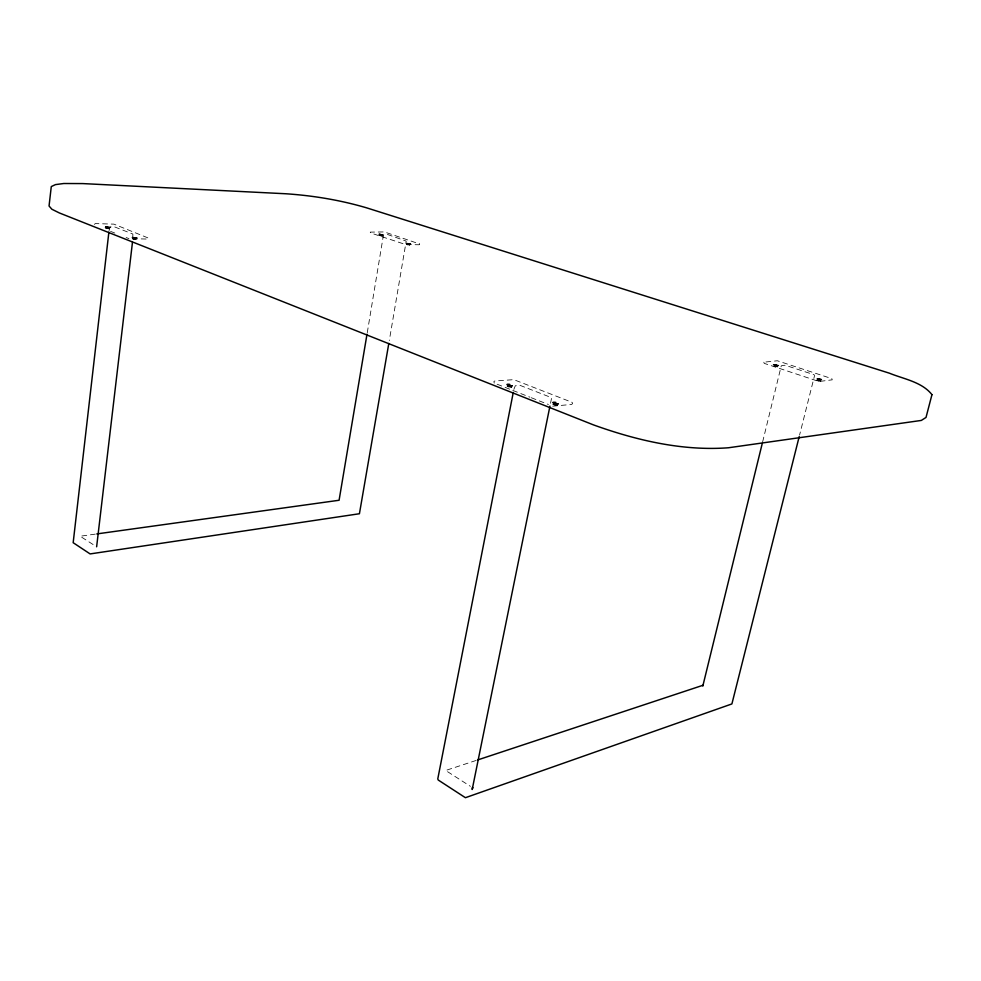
<?xml version="1.0" encoding="UTF-8"?>
<svg xmlns="http://www.w3.org/2000/svg" width="981" height="981" viewBox="0 0 981 981"><rect width="100%" height="100%" fill="white"/><g stroke="black" fill="none" stroke-linecap="round" stroke-linejoin="round"><path stroke-width="0.74" stroke-dasharray="4.91 3.68" d="M820.631 380.886C812.526 378.102 821.023 384.074 820.938 379.659C823.5 378.188 811.925 377.918 819.098 379.917M820.594 381.253L820.938 379.659L816.707 378.396M94.47 224.502L95.182 223.582L113.894 224.134L148.536 238.125L147.824 239.057L128.989 238.653L126.157 237.537M105.507 227.028C121.852 228.34 94.102 226.292 110.264 227.641M105.85 228.254L106.831 226.918L109.786 227.58L109.664 228.745L105.85 228.254L109.664 228.745M107.873 228.242L108.977 228.23L106.61 227.874L108.94 228.647L106.622 228.401L106.831 226.918M106.904 228.671L107.027 227.506L105.985 227.089M108.609 228.328L108.744 227.163M108.805 228.904L109.786 227.58M109.05 230.609L110.08 226.881L114.875 227.016L132.852 234.042L132.815 239.315M821.048 379.696L817.418 378.887L820.901 380.027M132.276 237.574C148.217 238.861 121.239 236.838 137.119 238.187M132.619 238.812L133.6 237.451L136.629 238.125L136.494 239.303L132.619 238.812L136.494 239.303M134.52 238.358L133.404 238.432L135.746 239.266L133.416 238.972L133.6 237.451M133.71 239.241L133.857 238.064L132.766 237.635M134.704 238.812L135.537 237.684M135.648 239.487L136.629 238.125M382.504 234.913L379.88 234.349L379.255 235.489C389.604 236.544 374.791 234.214 380.101 233.895C382.382 233.515 384.294 235.832 380.898 234.999M379.255 235.489L379.88 234.349M379.414 234.508C385.864 236.544 376.937 235.747 380.898 235.158M380.334 235.845L380.505 234.864M382.332 235.906L381.253 235.55L381.425 234.557M381.879 236.053L382.038 235.072M367.262 332.706L383.461 234.937L387.458 234.447L406.208 241.118L389.31 340.481M406.428 243.435C419.917 245.005 396.998 242.454 410.438 244.134M406.698 244.576L407.311 243.411L409.997 243.987C409.065 246.942 404.479 242.932 409.825 244.992M407.152 244.416L407.311 243.411M407.287 244.661L409.273 244.956M407.826 244.956L407.998 243.95L406.87 243.582M407.323 244.208L408.574 244.576L408.881 243.619M409.384 245.152L409.997 243.987M507.214 386.563L508.011 384.638L512.094 385.582L511.812 387.054L507.214 386.563L508.011 384.638M507.999 386.551C518.078 385.729 503.645 388.464 509.433 386.44M508.992 387.262L509.286 385.791L507.496 385.092M511.812 387.054L510.022 386.342L510.304 384.883M511.297 387.507L512.094 385.582M513.848 389.408L515.295 385.778L520.163 385.41L550.942 397.44L551.469 398.617L550.255 404.601M553.076 404.65L553.836 402.651L558.066 403.632L557.76 405.141L553.076 404.65L553.836 402.651M553.873 404.638C563.621 405.067 546.724 404.405 556.963 405.153M554.964 405.398L555.271 403.89L553.382 403.154M557.76 405.141L555.871 404.393L556.178 402.897M557.306 405.644L558.066 403.632M557.085 404.552L553.995 404.037M773.653 364.699C790.784 367.519 761.661 362.97 778.644 365.803M774.083 366.244L777.626 366.661L774.083 366.244L774.475 364.699L778.767 365.324M774.634 366.244L775.137 365.619L777.222 366.244L775.481 366.587L774.671 366.134L777.222 366.244M775.763 366.796L776.241 364.895M777.541 367.004L777.921 365.459L773.776 364.221M762.629 441.928L781.219 366.023L782.041 365.496L785.266 365.251L814.071 374.73L814.537 375.674L799.576 435.086M817.038 380.469L817.394 378.874M818.988 379.954C823.39 382.516 811.594 379.831 821.833 379.524M818.792 381.045L819.184 379.083M777.921 365.459L774.475 364.699M137.144 237.819L132.337 237.095M133.342 238.898L134.471 238.837M511.138 386.477L509.703 386.588M110.326 227.175L105.556 226.562M106.561 228.34L107.677 228.279M820.19 380.518L817.553 380.395M816.584 378.887L821.71 380.015M409.298 244.588L408.574 244.576M410.512 243.729L406.551 243.129M383.007 234.655L379.046 233.969M381.805 235.501L380.824 235.452M379.806 235.526L380.836 235.55M378.985 234.373L382.933 235.048M476.153 760.447L445.656 770.465L470.426 786.345M95.28 534.13L80.135 536.227L94.09 545.166M552.695 406.183L571.653 404.43L572.61 403.51L572.082 402.333L513.774 379.647L494.669 381.02L493.835 381.646L494.277 383.093M135.292 238.849L134.838 238.408M555.271 403.89L557.613 404.135M553.529 404.16L555.871 404.393M509.286 385.791L511.591 386.036M507.729 386.097L510.022 386.342M107.027 227.506L108.94 227.751M133.857 238.064L135.795 238.309M407.998 243.95L409.555 244.159M379.721 235.342L381.253 235.55M110.583 231.381L114.826 233.061M497.122 384.209L511.371 389.849M512.793 390.413L529.899 397.17M531.322 397.734L548.416 404.491M381.781 235.869L379.905 235.17M820.116 380.959L817.676 379.905M774.757 365.766L777.111 366.722M511.015 387.066L508.121 385.962M419.61 243.987L419.034 244.772L405.472 244.49L370.573 232.926L370.266 232.117L384.38 231.933L419.61 243.987M763.831 362.197L764.224 363.362L818.963 381.499L832.244 379.831L831.839 378.641L777.32 360.763L763.831 362.197M507.888 384.908A3.078 0.687 10.8 0 0 512.867 385.435A3.078 0.687 10.8 0 0 508.98 383.914A3.078 0.687 10.8 0 0 507.888 384.908M507.766 385.496A3.078 0.687 10.8 0 0 512.756 386.024A3.078 0.687 10.8 0 0 508.869 384.503A3.078 0.687 10.8 0 0 507.766 385.496M553.836 402.97A3.164 0.723 11.3 0 0 558.9 403.498A3.164 0.723 11.3 0 0 554.805 401.903A3.164 0.723 11.3 0 0 553.836 402.97M553.713 403.583A3.164 0.723 11.3 0 0 558.778 404.098A3.164 0.723 11.3 0 0 554.682 402.504A3.164 0.723 11.3 0 0 553.713 403.583"/><path stroke-width="1.47" d="M108.879 232.129L73.17 542.701L90.117 553.922L359.426 513.737L388.795 343.485M132.46 242.356L96.629 546.797M367.004 334.214L339.083 500.261L96.8 533.922M513.271 392.412L437.784 778.889L438.237 780.03L465.423 797.7L731.9 703.929L799.208 436.57M549.949 406.097L472.192 789.509L472.474 787.363L472.903 787.927M762.262 443.412L702.825 686.013L703.303 685.167L477.612 759.968M931.95 394.656L926.015 417.44L921.318 420.432L728.466 447.765C682.555 451.199 636.448 440.359 593.48 424.896L59.338 212.938L51.87 209.235L49.05 205.998L51.282 186.586L55.439 184.612L63.802 183.508L82.711 183.582L285.778 193.76C313.111 195.587 340.346 200.099 366.636 207.849L889.448 373.209C903.808 379.071 921.944 381.891 931.95 394.656"/></g></svg>
